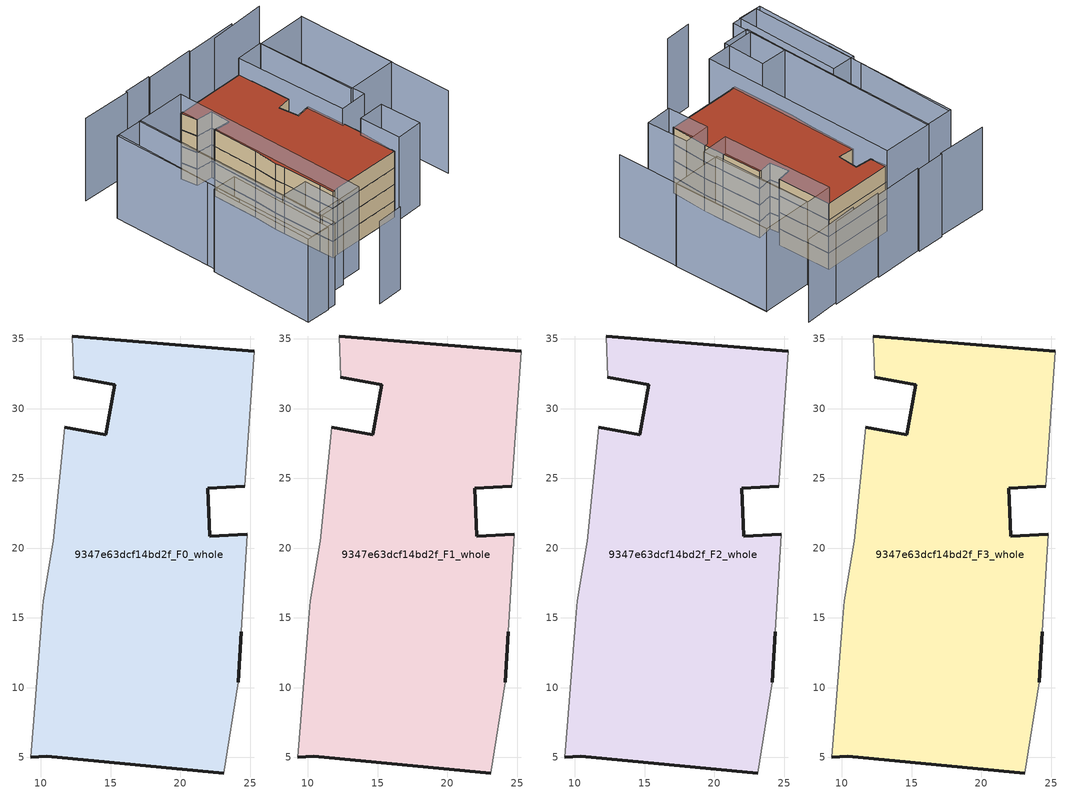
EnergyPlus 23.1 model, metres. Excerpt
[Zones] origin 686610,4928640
9347e63dcf14bd2f_F0_whole
 floor ground (EU_floor_Construction): 23.09,3.88 24.14,10.38 24.37,14 24.8,20.99 22.1,20.83 21.96,24.28 24.61,24.42 25.3,34.1 12.26,35.2 12.37,32.25 15.29,31.71 14.64,28.12 11.7,28.66 10.88,20.47 10.18,16.21 10.04,14.5 9.49,7.68 9.27,5.03 10.44,5.08 z0
 wall outside (EU_wall_Construction): 24.37,14 24.14,10.38 / 23.09,3.88 10.44,5.08 9.27,5.03 / 11.7,28.66 14.64,28.12 15.29,31.71 12.37,32.25 / 12.26,35.2 25.3,34.1 / 24.61,24.42 21.96,24.28 22.1,20.83 24.8,20.99 z0:3
 wall adiabatic (EU_wall_Construction): 24.14,10.38 23.09,3.88 / 9.27,5.03 9.49,7.68 10.04,14.5 10.18,16.21 10.88,20.47 11.7,28.66 / 12.37,32.25 12.26,35.2 / 25.3,34.1 24.61,24.42 / 24.8,20.99 24.37,14 z0:3
9347e63dcf14bd2f_F1_whole
 floor to 9347e63dcf14bd2f_F0_whole (EU_floor_Construction): 23.09,3.88 24.14,10.38 24.37,14 24.8,20.99 22.1,20.83 21.96,24.28 24.61,24.42 25.3,34.1 12.26,35.2 12.37,32.25 15.29,31.71 14.64,28.12 11.7,28.66 10.88,20.47 10.18,16.21 10.04,14.5 9.49,7.68 9.27,5.03 10.44,5.08 z3
 wall outside (EU_wall_Construction): 24.37,14 24.14,10.38 / 23.09,3.88 10.44,5.08 9.27,5.03 / 11.7,28.66 14.64,28.12 15.29,31.71 12.37,32.25 / 12.26,35.2 25.3,34.1 / 24.61,24.42 21.96,24.28 22.1,20.83 24.8,20.99 z3:6
 wall adiabatic (EU_wall_Construction): 24.14,10.38 23.09,3.88 / 9.27,5.03 9.49,7.68 10.04,14.5 10.18,16.21 10.88,20.47 11.7,28.66 / 12.37,32.25 12.26,35.2 / 25.3,34.1 24.61,24.42 / 24.8,20.99 24.37,14 z3:6
9347e63dcf14bd2f_F2_whole
 floor to 9347e63dcf14bd2f_F1_whole (EU_floor_Construction): 23.09,3.88 24.14,10.38 24.37,14 24.8,20.99 22.1,20.83 21.96,24.28 24.61,24.42 25.3,34.1 12.26,35.2 12.37,32.25 15.29,31.71 14.64,28.12 11.7,28.66 10.88,20.47 10.18,16.21 10.04,14.5 9.49,7.68 9.27,5.03 10.44,5.08 z6
 wall outside (EU_wall_Construction): 24.37,14 24.14,10.38 / 23.09,3.88 10.44,5.08 9.27,5.03 / 11.7,28.66 14.64,28.12 15.29,31.71 12.37,32.25 / 12.26,35.2 25.3,34.1 / 24.61,24.42 21.96,24.28 22.1,20.83 24.8,20.99 z6:9
 wall adiabatic (EU_wall_Construction): 24.14,10.38 23.09,3.88 / 9.27,5.03 9.49,7.68 10.04,14.5 10.18,16.21 10.88,20.47 11.7,28.66 / 12.37,32.25 12.26,35.2 / 25.3,34.1 24.61,24.42 / 24.8,20.99 24.37,14 z6:9
9347e63dcf14bd2f_F3_whole
 floor to 9347e63dcf14bd2f_F2_whole (EU_floor_Construction): 23.09,3.88 24.14,10.38 24.37,14 24.8,20.99 22.1,20.83 21.96,24.28 24.61,24.42 25.3,34.1 12.26,35.2 12.37,32.25 15.29,31.71 14.64,28.12 11.7,28.66 10.88,20.47 10.18,16.21 10.04,14.5 9.49,7.68 9.27,5.03 10.44,5.08 z9
 wall outside (EU_wall_Construction): 24.37,14 24.14,10.38 / 23.09,3.88 10.44,5.08 9.27,5.03 / 11.7,28.66 14.64,28.12 15.29,31.71 12.37,32.25 / 12.26,35.2 25.3,34.1 / 24.61,24.42 21.96,24.28 22.1,20.83 24.8,20.99 z9:12
 wall adiabatic (EU_wall_Construction): 24.14,10.38 23.09,3.88 / 9.27,5.03 9.49,7.68 10.04,14.5 10.18,16.21 10.88,20.47 11.7,28.66 / 12.37,32.25 12.26,35.2 / 25.3,34.1 24.61,24.42 / 24.8,20.99 24.37,14 z9:12
 roof outside (EU_roof_Construction): 25.3,34.1 24.61,24.42 21.96,24.28 22.1,20.83 24.8,20.99 24.37,14 24.14,10.38 23.09,3.88 10.44,5.08 9.27,5.03 9.49,7.68 10.04,14.5 10.18,16.21 10.88,20.47 11.7,28.66 14.64,28.12 15.29,31.71 12.37,32.25 12.26,35.2 z12
shading: 4,-7.45 8.83,-7.66 / 36.87,4.15 39.31,33 / -1.06,36.78 -3.9,12.61 / 8.49,42.28 -0.54,43.28 / 37.79,39.59 27.23,39.98 / 31.74,40.17 22.29,40.82 / 22.46,41.14 13.53,41.81 / 13.55,42.07 8.51,42.49 / -0.14,0.37 0.72,8.01 / 0.72,8.01 5.64,7.46 / 5.64,7.46 4.79,-0.18 / 4.79,-0.18 -0.14,0.37 / 28.28,10.14 27.82,2.69 / 27.82,2.69 23.04,2.99 / 23.04,2.99 23.5,10.43 / 23.5,10.43 28.28,10.14 / 0.36,16.68 -1.74,-2.14 / -1.74,-2.14 -6.02,-1.67 / -6.02,-1.67 -3.92,17.16 / -3.92,17.16 0.36,16.68 / -5.21,-1.68 -1.36,36.87 / -1.36,36.87 3.73,36.36 / 3.73,36.36 -0.11,-2.19 / -0.11,-2.19 -5.21,-1.68 / 0.09,1.19 3.51,36.4 / 3.51,36.4 12.69,35.51 / 12.69,35.51 9.27,0.3 / 9.27,0.3 0.09,1.19 / 30.17,33.8 28.92,13.71 / 28.92,13.71 23.97,14.02 / 23.97,14.02 25.21,34.1 / 25.21,34.1 30.17,33.8 / 30.16,33.68 39.31,32.97 / 39.31,32.97 37.92,15.29 / 37.92,15.29 28.78,16.01 / 28.78,16.01 30.16,33.68 z0:15
[Building]
EU S2 Campaign: North Axis=0; Terrain=City; Solar Distribution=FullExterior
[Site:Location]
Bologna: Latitude=44.5; Longitude=11.25; Time Zone=1; Elevation=37
[SizingPeriod:WeatherFileDays]
AnnualSizingPeriod: Begin Month=1; Begin Day of Month=1; End Month=12; End Day of Month=31; Day of Week for Start Day=Monday; Use Weather File Daylight Saving Period=No; Use Weather File Rain and Snow Indicators=No
[MATERIAL]
EU_InternalMass_Material: Roughness=MediumRough; Thickness=0.1; Conductivity=1; Density=1800; Specific Heat=900; Thermal Absorptance=0.9; Solar Absorptance=0.7; Visible Absorptance=0.7
[MATERIAL:NOMASS] Roughness=MediumRough; Thermal Absorptance=0.9; Solar Absorptance=0.7; Visible Absorptance=0.7
Name | Thermal Resistance
EU_wall_NoMass | 0.937881
EU_roof_NoMass | 0.548572
EU_floor_NoMass | 0.71348
[CONSTRUCTION]
EU_wall_Construction: EU_wall_NoMass
EU_roof_Construction: EU_roof_NoMass
EU_floor_Construction: EU_floor_NoMass
EU_InternalMass_Construction: EU_InternalMass_Material
[ZONE] Type=1; Multiplier=1; Ceiling Height=autocalculate; Volume=1184.06; Floor Area=autocalculate; Part of Total Floor Area=Yes
9347e63dcf14bd2f_F0_whole; 9347e63dcf14bd2f_F1_whole; 9347e63dcf14bd2f_F2_whole; 9347e63dcf14bd2f_F3_whole
[INTERNALMASS] Construction=EU_InternalMass_Construction; Surface Area=373.5
Name | Zone or ZoneList
9347e63dcf14bd2f_F0_whole_EU_InternalMass | 9347e63dcf14bd2f_F0_whole
9347e63dcf14bd2f_F1_whole_EU_InternalMass | 9347e63dcf14bd2f_F1_whole
9347e63dcf14bd2f_F2_whole_EU_InternalMass | 9347e63dcf14bd2f_F2_whole
9347e63dcf14bd2f_F3_whole_EU_InternalMass | 9347e63dcf14bd2f_F3_whole
[OTHEREQUIPMENT] Fuel Type=Electricity; Design Level Calculation Method=Watts/Area; Power per Zone Floor Area=1; Fraction Latent=0; Fraction Radiant=0; Fraction Lost=0; Carbon Dioxide Generation Rate=0; EndUse Subcategory=EU_Step8_InternalGains
Name | Zone or ZoneList or Space or SpaceList | Schedule
EU_Step8_InternalGain_9347e63dcf14bd2f_F0_whole_f000 | 9347e63dcf14bd2f_F0_whole | EU_Step8_GainSchedule_9347e63dcf14bd2f_F0_whole_f000
EU_Step8_InternalGain_9347e63dcf14bd2f_F1_whole_f000 | 9347e63dcf14bd2f_F1_whole | EU_Step8_GainSchedule_9347e63dcf14bd2f_F1_whole_f000
EU_Step8_InternalGain_9347e63dcf14bd2f_F2_whole_f000 | 9347e63dcf14bd2f_F2_whole | EU_Step8_GainSchedule_9347e63dcf14bd2f_F2_whole_f000
EU_Step8_InternalGain_9347e63dcf14bd2f_F3_whole_f000 | 9347e63dcf14bd2f_F3_whole | EU_Step8_GainSchedule_9347e63dcf14bd2f_F3_whole_f000
[ZONEVENTILATION:DESIGNFLOWRATE] Schedule=EU_AlwaysOn; Design Flow Rate Calculation Method=AirChanges/Hour; Air Changes per Hour=0.687892; Ventilation Type=Natural; Fan Pressure Rise=0; Fan Total Efficiency=1; Constant Term Coefficient=1; Temperature Term Coefficient=0; Velocity Term Coefficient=0; Velocity Squared Term Coefficient=0; Minimum Indoor Temperature=-100; Maximum Indoor Temperature=100; Delta Temperature=-100; Minimum Outdoor Temperature=-100; Maximum Outdoor Temperature=100; Maximum Wind Speed=40
Name | Zone or ZoneList or Space or SpaceList
EU_ConstantAir_9347e63dcf14bd2f_F0_whole | 9347e63dcf14bd2f_F0_whole
EU_ConstantAir_9347e63dcf14bd2f_F1_whole | 9347e63dcf14bd2f_F1_whole
EU_ConstantAir_9347e63dcf14bd2f_F2_whole | 9347e63dcf14bd2f_F2_whole
EU_ConstantAir_9347e63dcf14bd2f_F3_whole | 9347e63dcf14bd2f_F3_whole
[HVACTEMPLATE:THERMOSTAT] Constant Heating Setpoint=20; Constant Cooling Setpoint=50
EU_HeatOnly_9347e63dcf14bd2f_F0_whole; EU_HeatOnly_9347e63dcf14bd2f_F1_whole; EU_HeatOnly_9347e63dcf14bd2f_F2_whole; EU_HeatOnly_9347e63dcf14bd2f_F3_whole
[HVACTEMPLATE:ZONE:IDEALLOADSAIRSYSTEM] System Availability Schedule=EU_AlwaysOn; Maximum Heating Supply Air Temperature=50; Minimum Cooling Supply Air Temperature=13; Maximum Heating Supply Air Humidity Ratio=0.0156; Minimum Cooling Supply Air Humidity Ratio=0.0077; Heating Limit=NoLimit; Cooling Limit=NoLimit; Heating Availability Schedule=EU_AlwaysOn; Cooling Availability Schedule=EU_CoolingOff; Dehumidification Control Type=ConstantSensibleHeatRatio; Cooling Sensible Heat Ratio=0.7; Dehumidification Setpoint=60; Humidification Control Type=None; Humidification Setpoint=30; Outdoor Air Method=None; Outdoor Air Flow Rate per Person=0.00944; Outdoor Air Flow Rate per Zone Floor Area=0; Outdoor Air Flow Rate per Zone=0; Demand Controlled Ventilation Type=None; Outdoor Air Economizer Type=NoEconomizer; Heat Recovery Type=None; Sensible Heat Recovery Effectiveness=0.7; Latent Heat Recovery Effectiveness=0.65
Name | Template Thermostat
9347e63dcf14bd2f_F0_whole | EU_HeatOnly_9347e63dcf14bd2f_F0_whole
9347e63dcf14bd2f_F1_whole | EU_HeatOnly_9347e63dcf14bd2f_F1_whole
9347e63dcf14bd2f_F2_whole | EU_HeatOnly_9347e63dcf14bd2f_F2_whole
9347e63dcf14bd2f_F3_whole | EU_HeatOnly_9347e63dcf14bd2f_F3_whole
[SIZING:ZONE] Zone Cooling Design Supply Air Temperature Input Method=SupplyAirTemperature; Zone Cooling Design Supply Air Temperature=13; Zone Heating Design Supply Air Temperature Input Method=SupplyAirTemperature; Zone Heating Design Supply Air Temperature=50; Zone Cooling Design Supply Air Humidity Ratio=0.008; Zone Heating Design Supply Air Humidity Ratio=0.008; Cooling Design Air Flow Method=DesignDay; Cooling Design Air Flow Rate=0; Cooling Minimum Air Flow per Zone Floor Area=0.000762; Cooling Minimum Air Flow=0; Cooling Minimum Air Flow Fraction=0.2; Heating Design Air Flow Method=DesignDay; Heating Design Air Flow Rate=0; Heating Maximum Air Flow per Zone Floor Area=0.002032; Heating Maximum Air Flow=0.141576; Heating Maximum Air Flow Fraction=0.3; Account for Dedicated Outdoor Air System=No; Dedicated Outdoor Air System Control Strategy=NeutralSupplyAir; Dedicated Outdoor Air Low Setpoint Temperature for Design=autosize; Dedicated Outdoor Air High Setpoint Temperature for Design=autosize; Zone Load Sizing Method=Sensible Load Only No Latent Load; Zone Latent Cooling Design Supply Air Humidity Ratio Input Method=HumidityRatioDifference; Zone Cooling Design Supply Air Humidity Ratio Difference=0.005; Zone Latent Heating Design Supply Air Humidity Ratio Input Method=HumidityRatioDifference; Zone Humidification Design Supply Air Humidity Ratio Difference=0.005
9347e63dcf14bd2f_F0_whole; 9347e63dcf14bd2f_F1_whole; 9347e63dcf14bd2f_F2_whole; 9347e63dcf14bd2f_F3_whole
[SCHEDULE:CONSTANT]
Name | Hourly Value
EU_AlwaysOn | 1
EU_CoolingOff | 0
[SCHEDULE:FILE] Column Number=1; Rows to Skip at Top=0; Number of Hours of Data=8760; Column Separator=Comma; Interpolate to Timestep=No; Minutes per Item=60; Adjust Schedule for Daylight Savings=Yes
Name | File
EU_Step8_GainSchedule_9347e63dcf14bd2f_F0_whole_f000 | ../../schedules/9347e63dcf14bd2f/9347e63dcf14bd2f_F0_whole_f000_gain.csv
EU_Step8_GainSchedule_9347e63dcf14bd2f_F1_whole_f000 | ../../schedules/9347e63dcf14bd2f/9347e63dcf14bd2f_F1_whole_f000_gain.csv
EU_Step8_GainSchedule_9347e63dcf14bd2f_F2_whole_f000 | ../../schedules/9347e63dcf14bd2f/9347e63dcf14bd2f_F2_whole_f000_gain.csv
EU_Step8_GainSchedule_9347e63dcf14bd2f_F3_whole_f000 | ../../schedules/9347e63dcf14bd2f/9347e63dcf14bd2f_F3_whole_f000_gain.csv
